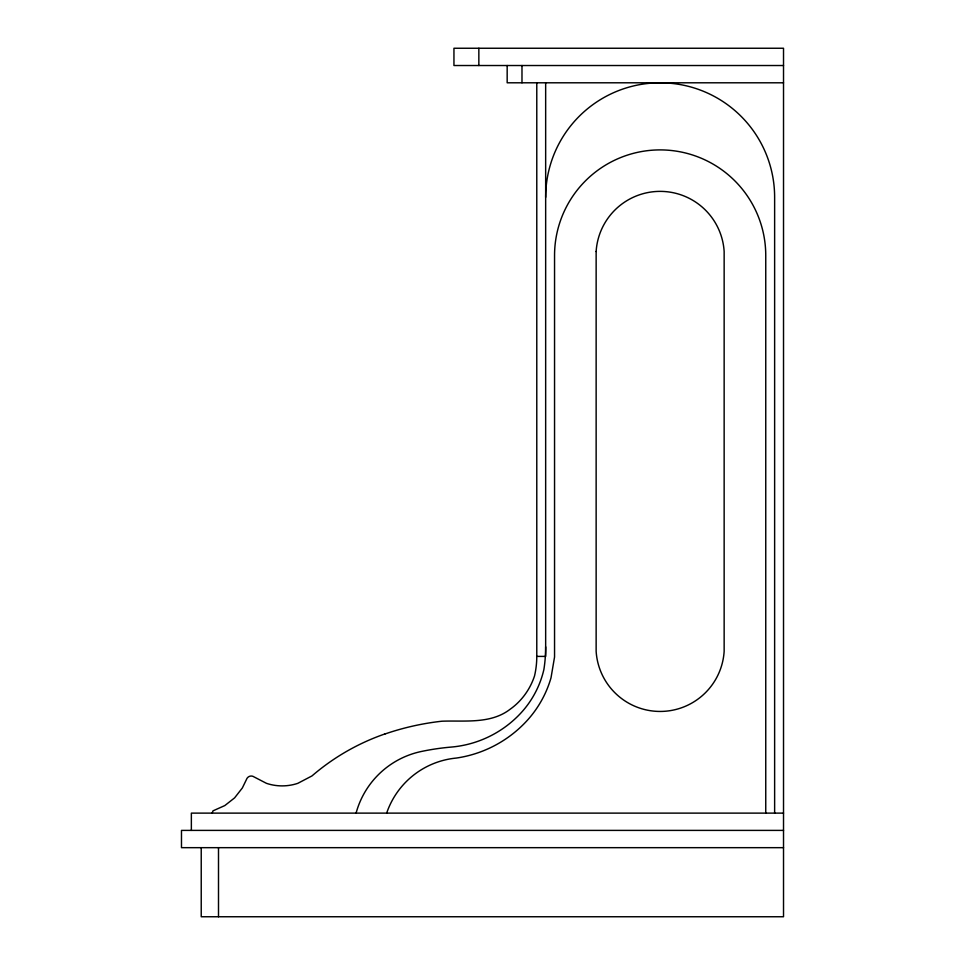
<?xml version="1.0" encoding="UTF-8"?>
<svg xmlns="http://www.w3.org/2000/svg" width="965" height="965" viewBox="0 0 965 965"><rect width="100%" height="100%" fill="white"/><g stroke="black" fill="none" stroke-linecap="round" stroke-linejoin="round"><path stroke-width="1.45" d="M783.52 65.523L453.948 65.523L453.948 48.25L783.52 48.25L783.52 916.75L201.227 916.75L201.227 847.668M783.52 82.797L507.168 82.797L507.168 65.523M385.083 733.955A264.434 264.434 0 0 1 441.994 721.205C464.744 720.336 490.739 724.269 510.195 709.203C521.619 701.109 530.195 689.203 534.538 675.91A85.547 85.547 0 0 0 536.781 656.405L545.659 656.405L545.659 82.797M783.52 813.121L191.359 813.121L191.359 830.395M783.52 830.395L181.48 830.395L181.48 847.668L783.52 847.668M212.179 813.121L212.976 810.865L224.809 805.57L234.591 797.886L242.336 787.983L246.497 779.43A5.295 5.295 0 0 1 247.523 777.706L248.005 777.235A4.897 4.897 0 0 1 252.951 776.343L266.461 783.339A49.42 49.42 0 0 0 297.811 783.339L311.984 775.92A223.735 223.735 0 0 1 385.059 733.895M774.63 813.121L774.63 197.282A114.485 114.485 0 0 0 660.144 82.797A114.485 114.485 0 0 0 545.659 197.282M765.752 813.121L765.752 255.508A105.607 105.607 0 0 0 660.144 149.901A105.607 105.607 0 0 0 554.549 255.508L554.549 657.008L551.015 677.792A107.839 107.839 0 0 1 525.322 722.471A119.37 119.37 0 0 1 456.373 758.056A81.711 81.711 0 0 0 386.663 813.121M536.781 82.797L536.781 656.405M521.981 65.523L521.981 82.797M478.845 48.25L478.845 65.523M218.5 847.668L218.5 916.75M356.085 813.121A85.921 85.921 0 0 1 420.342 751.699A246.63 246.63 0 0 1 451.186 747.079A107.537 107.537 0 0 0 519.725 714.269A95.969 95.969 0 0 0 543.886 669.529A146.041 146.041 0 0 0 545.659 646.84M596.141 251.479L596.141 651.339A64.124 64.124 0 0 0 660.144 711.446A64.124 64.124 0 0 0 724.148 651.339L724.148 251.479A64.124 64.124 0 0 0 660.144 191.372A64.124 64.124 0 0 0 596.141 251.479"/></g></svg>
